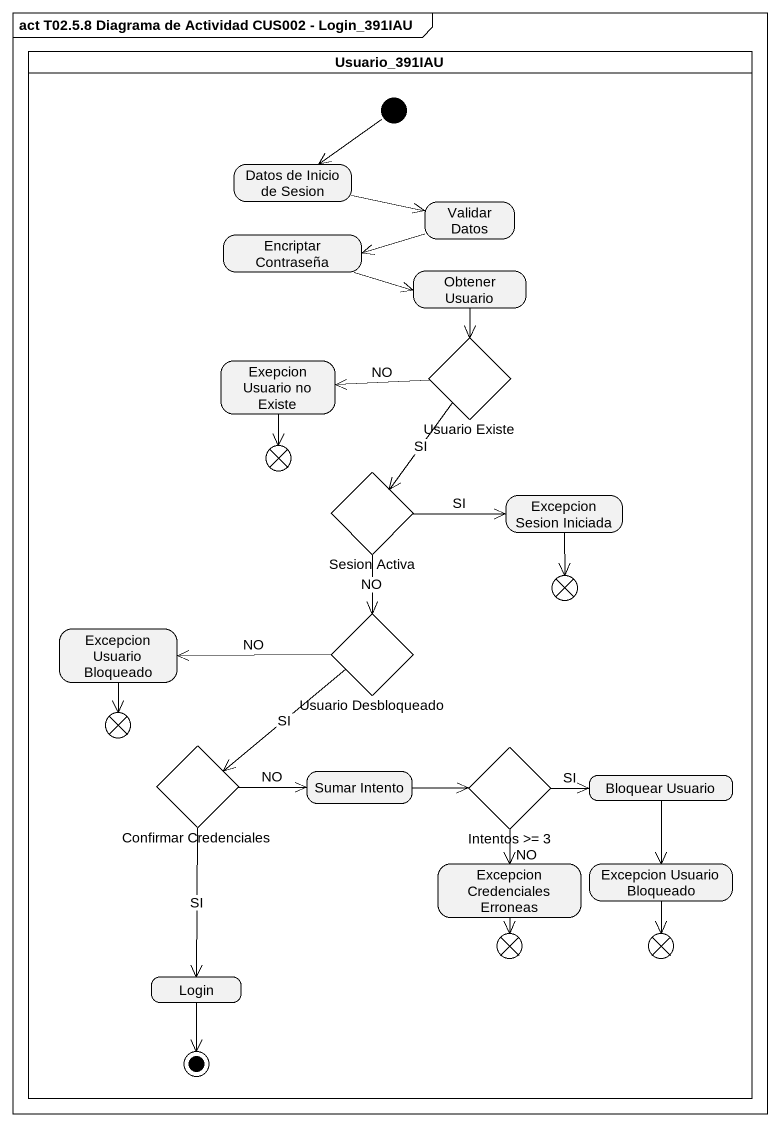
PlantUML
@startuml
mainframe act T02.5.8 Diagrama de Actividad CUS002 - Login_391IAU
hide empty description
state Usuario_391IAU <<partition>> {
  state "Datos de Inicio de Sesion" as Datos_de_Inicio_de_Sesion
  state "Validar Datos" as Validar_Datos
  state "Encriptar Contraseña" as Encriptar_Contraseña
  state "Obtener Usuario" as Obtener_Usuario
  state "Usuario Existe" as Usuario_Existe <<choice>>
  state "Exepcion Usuario no Existe" as Exepcion_Usuario_no_Existe
  state flowfinal1 <<end>>
  state "Sesion Activa" as Sesion_Activa <<choice>>
  state "Excepcion Sesion Iniciada" as Excepcion_Sesion_Iniciada
  state flowfinal2 <<end>>
  state "Excepcion Usuario Bloqueado" as Excepcion_Usuario_Bloqueado
  state "Usuario Desbloqueado" as Usuario_Desbloqueado <<choice>>
  state flowfinal3 <<end>>
  state "Confirmar Credenciales" as Confirmar_Credenciales <<choice>>
  state "Intentos >= 3" as Intentos_3 <<choice>>
  state "Sumar Intento" as Sumar_Intento
  state "Bloquear Usuario" as Bloquear_Usuario
  state "Excepcion Credenciales Erroneas" as Excepcion_Credenciales
  state "Excepcion Usuario Bloqueado" as Excepcion_Usuario_Bloqueado_2
  state Login
  state flowfinal4 <<end>>
  state flowfinal5 <<end>>
  [*] --> Datos_de_Inicio_de_Sesion
  Login --> [*]
}
Datos_de_Inicio_de_Sesion -right-> Validar_Datos
Validar_Datos -left-> Encriptar_Contraseña
Encriptar_Contraseña -right-> Obtener_Usuario
Obtener_Usuario --> Usuario_Existe
Usuario_Existe -left-> Exepcion_Usuario_no_Existe : NO
Usuario_Existe --> Sesion_Activa : SI
Exepcion_Usuario_no_Existe --> flowfinal1
Sesion_Activa -right-> Excepcion_Sesion_Iniciada : SI
Sesion_Activa --> Usuario_Desbloqueado : NO
Excepcion_Sesion_Iniciada --> flowfinal2
Excepcion_Usuario_Bloqueado --> flowfinal3
Usuario_Desbloqueado -left-> Excepcion_Usuario_Bloqueado : NO
Usuario_Desbloqueado --> Confirmar_Credenciales : SI
Confirmar_Credenciales -right-> Sumar_Intento : NO
Confirmar_Credenciales --> Login : SI
Intentos_3 -right-> Bloquear_Usuario : SI
Intentos_3 --> Excepcion_Credenciales : NO
Sumar_Intento -right-> Intentos_3
Bloquear_Usuario --> Excepcion_Usuario_Bloqueado_2
Excepcion_Credenciales --> flowfinal4
Excepcion_Usuario_Bloqueado_2 --> flowfinal5
@enduml
